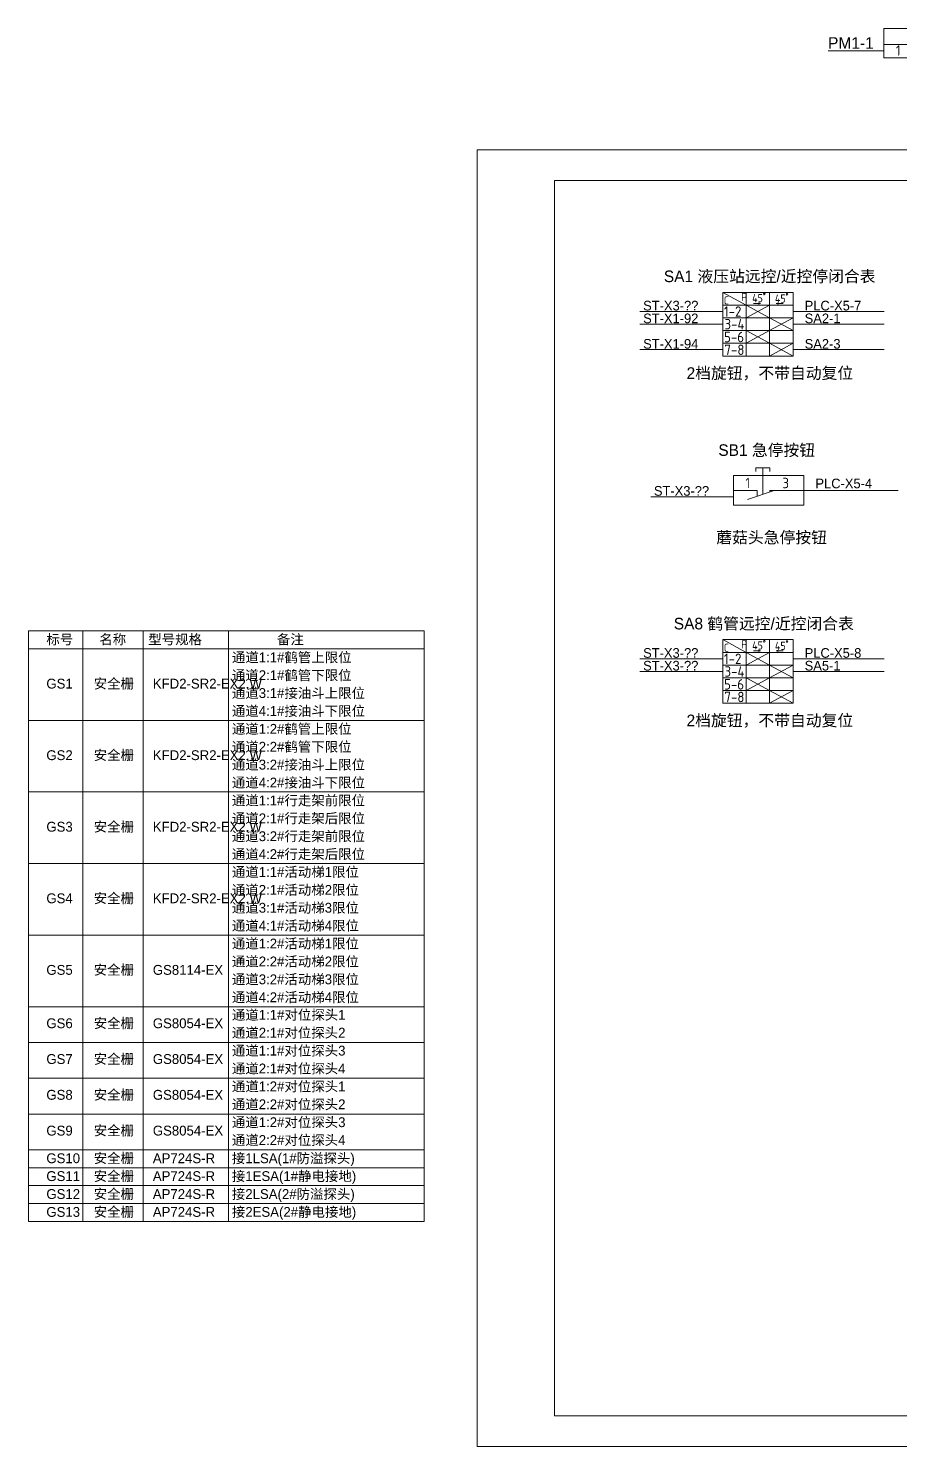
# Model space of a CAD drawing. Header units: millimetres. Extents: x 32626 to 72822, y 60047 to 123188.
# Drawn here: x 43251 to 45507, y 64401 to 68075 of the extents above; entities that cross this region are included whole.
import ezdxf

# ---------------------------------------------------------------- set-up
doc = ezdxf.new("R2010")
doc.units = ezdxf.units.MM
doc.header["$LTSCALE"] = 10
doc.layers.get('0').update_dxf_attribs({"lineweight": 18})
for name, color, linetype, lineweight in [('1轮廓实线层', 7, 'Continuous', 18), ('2细线层', 4, 'Continuous', 18), ('6文字层', 3, 'Continuous', 18), ('图框层', 7, 'Continuous', 18)]:
    doc.layers.add(name, color=color, linetype=linetype, lineweight=lineweight)
doc.styles.get("Standard").update_dxf_attribs({"font": 'isocp.shx', "width": 0.707, "bigfont": 'hztxt.shx'})
doc.styles.add('样式 1', font='SIMYOU.TTF', dxfattribs={"width": 0.9})

msp = doc.modelspace()

# ---------------------------------------------------------------- linework, layer by layer
for p, q in [((45466, 68016.7), (45321.7, 68016.7)), ((45466, 68033.4), (45648.2, 68033.4)), ((45048.7, 67341.4), (44834.4, 67341.4)), ((45230.9, 67341.4), (45467, 67341.4)), ((45048.7, 67308.4), (44834.4, 67308.4)), ((45230.9, 67308.4), (45467, 67308.4)), ((45048.7, 67242.5), (44834.4, 67242.5)), ((45230.9, 67242.5), (45467, 67242.5)), ((45152.7, 66936.1), (45134.5, 66936.1)), ((45134.5, 66936.1), (45134.5, 66926.8)), ((45152.7, 66936.1), (45152.7, 66867.9)), ((45152.7, 66936.1), (45171, 66936.1)), ((45171, 66936.1), (45171, 66926.8)), ((45076.7, 66878), (45137.6, 66878)), ((45113.1, 66854.4), (45182.4, 66878)), ((45137.6, 66878), (45137.6, 66862.7)), ((45258.9, 66878), (45170.4, 66878)), ((45170.4, 66878), (45170.4, 66873.9)), ((45177.9, 66878), (45177.9, 66878)), ((45258.9, 66878), (45503.5, 66878)), ((45076.7, 66861.5), (44862.4, 66861.5)), ((45048.7, 66441.7), (44834.4, 66441.7)), ((45230.9, 66441.7), (45467, 66441.7)), ((45048.7, 66408.7), (44834.4, 66408.7)), ((45230.9, 66408.7), (45467, 66408.7))]:
    msp.add_line(p, q)
for points in [[(45466, 68074.8), (45648.2, 68074.8), (45648.2, 67998.5), (45466, 67998.5)], [(45076.7, 66916.1), (45258.9, 66916.1), (45258.9, 66839.8), (45076.7, 66839.8)]]:
    msp.add_lwpolyline(points, close=True)
at = {"layer": '1轮廓实线层', "color": 0, "linetype": 'ByBlock', "lineweight": 13}
for p, q in [((45048.7, 67390.9), (45109.5, 67357.9)), ((45109.5, 67357.9), (45170.2, 67324.9)), ((45170.2, 67357.9), (45109.5, 67324.9)), ((45128.4, 67362.9), (45128.4, 67362.9)), ((45128.4, 67362.9), (45128.4, 67362.9)), ((45128.4, 67361.7), (45146.5, 67361.7)), ((45146.5, 67361.7), (45141.4, 67363.5)), ((45146.5, 67361.7), (45141.4, 67360)), ((45187.6, 67362), (45192.6, 67363.8)), ((45205.7, 67362), (45187.6, 67362)), ((45187.6, 67362), (45192.6, 67360.3)), ((45205.7, 67362), (45187.6, 67362)), ((45205.7, 67363.3), (45205.7, 67363.3)), ((45170.2, 67324.9), (45230.9, 67292)), ((45230.9, 67324.9), (45170.2, 67292)), ((45109.5, 67292), (45170.2, 67259)), ((45170.2, 67292), (45109.5, 67259)), ((45170.2, 67259), (45230.9, 67226)), ((45230.9, 67259), (45170.2, 67226)), ((45048.7, 66491.2), (45109.5, 66458.2)), ((45109.5, 66458.2), (45170.2, 66425.2)), ((45170.2, 66458.2), (45109.5, 66425.2)), ((45128.4, 66463.2), (45128.4, 66463.2)), ((45128.4, 66463.2), (45128.4, 66463.2)), ((45128.4, 66462), (45146.5, 66462)), ((45146.5, 66462), (45141.4, 66463.7)), ((45146.5, 66462), (45141.4, 66460.2)), ((45187.6, 66462.3), (45192.6, 66464)), ((45205.7, 66462.3), (45187.6, 66462.3)), ((45187.6, 66462.3), (45192.6, 66460.5)), ((45205.7, 66462.3), (45187.6, 66462.3)), ((45205.7, 66463.5), (45205.7, 66463.5)), ((45170.2, 66425.2), (45230.9, 66392.2)), ((45230.9, 66425.2), (45170.2, 66392.2)), ((45109.5, 66392.2), (45170.2, 66359.2)), ((45170.2, 66392.2), (45109.5, 66359.2)), ((45170.2, 66359.2), (45230.9, 66326.2)), ((45230.9, 66359.2), (45170.2, 66326.2))]:
    msp.add_line(p, q, dxfattribs=at)
at = {"layer": '1轮廓实线层'}
for p, q in [((43250.7, 66513.6), (44275.5, 66513.6)), ((43250.7, 66513.6), (43250.7, 64984.1)), ((43391.8, 66513.6), (43391.8, 64984.1)), ((43548, 66513.6), (43548, 64984.1)), ((43768.7, 66513.6), (43768.7, 64984.1)), ((44275.5, 66513.6), (44275.5, 64984.1)), ((43250.7, 66467.2), (44275.5, 66467.2)), ((43250.7, 66281.9), (44275.5, 66281.9)), ((43250.7, 66096.5), (44275.5, 66096.5)), ((43250.7, 65911.1), (44275.5, 65911.1)), ((43250.7, 65725.7), (44275.5, 65725.7)), ((43250.7, 65540.3), (44275.5, 65540.3)), ((43250.7, 65447.6), (44275.5, 65447.6)), ((43250.7, 65354.9), (44275.5, 65354.9)), ((43250.7, 65262.2), (44275.5, 65262.2)), ((43250.7, 65169.5), (44275.5, 65169.5)), ((43250.7, 65123.2), (44275.5, 65123.2)), ((43250.7, 65076.8), (44275.5, 65076.8)), ((43250.7, 65030.5), (44275.5, 65030.5)), ((43250.7, 64984.1), (44275.5, 64984.1))]:
    msp.add_line(p, q, dxfattribs=at)
at = {"layer": '1轮廓实线层', "color": 0, "linetype": 'ByBlock', "lineweight": 13}
for points in [[(45048.7, 67390.9), (45109.5, 67390.9), (45109.5, 67357.9), (45048.7, 67357.9)], [(45109.5, 67390.9), (45170.2, 67390.9), (45170.2, 67357.9), (45109.5, 67357.9)], [(45170.2, 67390.9), (45230.9, 67390.9), (45230.9, 67357.9), (45170.2, 67357.9)], [(45048.7, 67357.9), (45109.5, 67357.9), (45109.5, 67324.9), (45048.7, 67324.9)], [(45109.5, 67357.9), (45170.2, 67357.9), (45170.2, 67324.9), (45109.5, 67324.9)], [(45170.2, 67357.9), (45230.9, 67357.9), (45230.9, 67324.9), (45170.2, 67324.9)], [(45048.7, 67324.9), (45109.5, 67324.9), (45109.5, 67292), (45048.7, 67292)], [(45109.5, 67324.9), (45170.2, 67324.9), (45170.2, 67292), (45109.5, 67292)], [(45170.2, 67324.9), (45230.9, 67324.9), (45230.9, 67292), (45170.2, 67292)], [(45048.7, 67292), (45109.5, 67292), (45109.5, 67259), (45048.7, 67259)], [(45109.5, 67292), (45170.2, 67292), (45170.2, 67259), (45109.5, 67259)], [(45170.2, 67292), (45230.9, 67292), (45230.9, 67259), (45170.2, 67259)], [(45048.7, 67259), (45109.5, 67259), (45109.5, 67226), (45048.7, 67226)], [(45109.5, 67259), (45170.2, 67259), (45170.2, 67226), (45109.5, 67226)], [(45170.2, 67259), (45230.9, 67259), (45230.9, 67226), (45170.2, 67226)], [(45048.7, 66491.2), (45109.5, 66491.2), (45109.5, 66458.2), (45048.7, 66458.2)], [(45109.5, 66491.2), (45170.2, 66491.2), (45170.2, 66458.2), (45109.5, 66458.2)], [(45170.2, 66491.2), (45230.9, 66491.2), (45230.9, 66458.2), (45170.2, 66458.2)], [(45048.7, 66458.2), (45109.5, 66458.2), (45109.5, 66425.2), (45048.7, 66425.2)], [(45109.5, 66458.2), (45170.2, 66458.2), (45170.2, 66425.2), (45109.5, 66425.2)], [(45170.2, 66458.2), (45230.9, 66458.2), (45230.9, 66425.2), (45170.2, 66425.2)], [(45048.7, 66425.2), (45109.5, 66425.2), (45109.5, 66392.2), (45048.7, 66392.2)], [(45109.5, 66425.2), (45170.2, 66425.2), (45170.2, 66392.2), (45109.5, 66392.2)], [(45170.2, 66425.2), (45230.9, 66425.2), (45230.9, 66392.2), (45170.2, 66392.2)], [(45048.7, 66392.2), (45109.5, 66392.2), (45109.5, 66359.2), (45048.7, 66359.2)], [(45048.7, 66359.2), (45109.5, 66359.2), (45109.5, 66326.2), (45048.7, 66326.2)], [(45109.5, 66392.2), (45170.2, 66392.2), (45170.2, 66359.2), (45109.5, 66359.2)], [(45109.5, 66359.2), (45170.2, 66359.2), (45170.2, 66326.2), (45109.5, 66326.2)], [(45170.2, 66392.2), (45230.9, 66392.2), (45230.9, 66359.2), (45170.2, 66359.2)], [(45170.2, 66359.2), (45230.9, 66359.2), (45230.9, 66326.2), (45170.2, 66326.2)]]:
    msp.add_lwpolyline(points, close=True, dxfattribs=at)
at = {"layer": '1轮廓实线层'}
for centre in [(45156.3, 67386.9), (45215, 67386.1), (45156.3, 66487.1), (45215, 66486.4)]:
    msp.add_circle(centre, 2.05, dxfattribs=at)
at = {"layer": '2细线层'}
for p, q in [((44413.1, 64400.5), (44413.1, 67760.5)), ((49165.1, 67760.5), (44413.1, 67760.5)), ((49165.1, 64400.5), (44413.1, 64400.5))]:
    msp.add_line(p, q, dxfattribs=at)
at = {"layer": '图框层'}
for p, q in [((44613.1, 64480.5), (44613.1, 67680.5)), ((49085.1, 67680.5), (44613.1, 67680.5)), ((44613.1, 64480.5), (49085.1, 64480.5))]:
    msp.add_line(p, q, dxfattribs=at)

# ---------------------------------------------------------------- texts
at = {"layer": '1轮廓实线层', "style": '样式 1'}
for s, height, p in [('PM1-1', 30, (45321.7, 68022)), ('ST-X3-??', 25, (44842.7, 67344)), ('PLC-X5-7', 25, (45261, 67344)), ('ST-X1-92', 25, (44842.7, 67311)), ('SA2-1', 25, (45261, 67311)), ('ST-X1-94', 25, (44842.7, 67245)), ('SA2-3', 25, (45261, 67245)), ('2档旋钮，不带自动复位', 30, (44955.2, 67166.8)), ('ST-X3-??', 25, (44870.6, 66864)), ('PLC-X5-4', 25, (45288.9, 66883.3)), ('蘑菇头急停按钮', 30, (45032.2, 66741)), ('ST-X3-??', 25, (44842.7, 66444.2)), ('PLC-X5-8', 25, (45261, 66444.2)), ('ST-X3-??', 25, (44842.7, 66411.2)), ('SA5-1', 25, (45261, 66411.2)), ('2档旋钮，不带自动复位', 30, (44955.2, 66267))]:
    msp.add_text(s, height=height, dxfattribs=at).set_placement(p)
at = {"layer": '1轮廓实线层'}
for s, height, p in [('1', 27, (45497.1, 68004.1)), ('1-2', 27, (45052, 67327.6)), ('C', 21, (45051.5, 67359.5)), ('45', 21, (45125, 67365.4)), ('45', 21, (45184, 67364.4)), ('3-4', 27, (45053.4, 67295.1)), ('5-6', 27, (45052.3, 67261.7)), ('7-8', 27, (45053.2, 67228.8)), ('1', 27, (45107.7, 66883.5)), ('3', 27, (45203.4, 66883.5)), ('C', 21, (45051.5, 66459.8)), ('45', 21, (45125, 66465.6)), ('45', 21, (45184, 66464.6)), ('1-2', 27, (45052, 66427.9)), ('3-4', 27, (45053.4, 66395.3)), ('5-6', 27, (45052.3, 66361.9)), ('7-8', 27, (45053.2, 66329.1))]:
    msp.add_text(s, height=height, dxfattribs=at).set_placement(p)
at = {"layer": '1轮廓实线层', "char_height": 30, "attachment_point": 7, "style": '样式 1'}
for s, insert, width in [('{\\W1;SA1 液压站远控/近控停闭合表 }', (44896.3, 67414.2), 861.25), ('{\\W1;SB1 急停按钮}', (45037.4, 66963.9), 380.25), ('{\\W1;SA8 鹤管远控/近控闭合表}', (44922, 66514.4), 730.25)]:
    msp.add_mtext(s, dxfattribs=dict(at, insert=insert, width=width))
at = {"layer": '1轮廓实线层', "char_height": 21, "width": 83.965, "attachment_point": 7}
for insert in [(45048.7, 67368.3), (45048.7, 66468.6)]:
    msp.add_mtext('{\\W1;    P}', dxfattribs=dict(at, insert=insert))
at = {"layer": '6文字层', "style": '样式 1'}
for s, height, p in [('标号', 25.51, (43297.3, 66479)), ('名称', 25.51, (43434.4, 66479)), ('型号规格', 25.51, (43561, 66479)), ('备注', 25.51, (43894.6, 66479)), ('通道1:1#鹤管上限位', 25.515, (43777.7, 66432.6)), ('通道2:1#鹤管下限位', 25.515, (43777.7, 66386.3)), ('GS1', 25.51, (43297.3, 66364.5)), ('安全栅', 25.51, (43419.7, 66364.5)), ('KFD2-SR2-EX2.W', 25.515, (43573, 66364.5)), ('通道3:1#接油斗上限位', 25.515, (43777.7, 66340)), ('通道4:1#接油斗下限位', 25.515, (43777.7, 66293.6)), ('通道1:2#鹤管上限位', 25.515, (43777.7, 66247.3)), ('通道2:2#鹤管下限位', 25.515, (43777.7, 66200.9)), ('GS2', 25.51, (43297.3, 66179.1)), ('安全栅', 25.51, (43419.7, 66179.3)), ('KFD2-SR2-EX2.W', 25.515, (43573, 66179.1)), ('通道3:2#接油斗上限位', 25.515, (43777.7, 66154.6)), ('通道4:2#接油斗下限位', 25.515, (43777.7, 66108.2)), ('通道1:1#行走架前限位', 25.515, (43777.7, 66061.9)), ('通道2:1#行走架后限位', 25.515, (43777.7, 66015.5)), ('GS3', 25.51, (43297.3, 65993.7)), ('安全栅', 25.51, (43419.7, 65993.8)), ('KFD2-SR2-EX2.W', 25.515, (43573, 65993.7)), ('通道3:2#行走架前限位', 25.515, (43777.7, 65969.2)), ('通道4:2#行走架后限位', 25.515, (43777.7, 65922.8)), ('通道1:1#活动梯1限位', 25.515, (43777.7, 65876.5)), ('通道2:1#活动梯2限位', 25.515, (43777.7, 65830.1)), ('GS4', 25.51, (43297.3, 65808.3)), ('安全栅', 25.51, (43419.7, 65808.5)), ('KFD2-SR2-EX2.W', 25.515, (43573, 65808.3)), ('通道3:1#活动梯3限位', 25.515, (43777.7, 65783.8)), ('通道4:1#活动梯4限位', 25.515, (43777.7, 65737.4)), ('通道1:2#活动梯1限位', 25.515, (43777.7, 65691.1)), ('通道2:2#活动梯2限位', 25.515, (43777.7, 65644.7)), ('GS5', 25.51, (43297.3, 65622.9)), ('安全栅', 25.51, (43419.7, 65623.1)), ('GS8114-EX', 25.51, (43573, 65622.9)), ('通道3:2#活动梯3限位', 25.515, (43777.7, 65598.4)), ('通道4:2#活动梯4限位', 25.515, (43777.7, 65552)), ('安全栅', 25.51, (43419.7, 65484.8)), ('通道1:1#对位探头1', 25.515, (43777.7, 65506.4)), ('GS6', 25.51, (43297.3, 65484.6)), ('GS8054-EX', 25.51, (43573, 65484.6)), ('通道2:1#对位探头2', 25.515, (43777.7, 65460.1)), ('通道1:1#对位探头3', 25.515, (43777.7, 65413.7)), ('GS7', 25.51, (43297.3, 65391.9)), ('安全栅', 25.51, (43419.7, 65392.1)), ('GS8054-EX', 25.51, (43573, 65391.9)), ('通道2:1#对位探头4', 25.515, (43777.7, 65367.4)), ('安全栅', 25.51, (43419.7, 65299.4)), ('通道1:2#对位探头1', 25.515, (43777.7, 65321)), ('GS8', 25.51, (43297.3, 65299.2)), ('GS8054-EX', 25.51, (43573, 65299.2)), ('通道2:2#对位探头2', 25.515, (43777.7, 65274.7)), ('通道1:2#对位探头3', 25.515, (43777.7, 65228.3)), ('GS9', 25.51, (43297.3, 65206.5)), ('安全栅', 25.51, (43419.7, 65206.7)), ('GS8054-EX', 25.51, (43573, 65206.5)), ('通道2:2#对位探头4', 25.515, (43777.7, 65182)), ('GS10', 25.51, (43297.3, 65134.9)), ('安全栅', 25.51, (43419.7, 65135.1)), ('AP724S-R', 25.51, (43573, 65134.9)), ('接1LSA(1#防溢探头)', 25.515, (43777.7, 65134.9)), ('GS11', 25.51, (43297.3, 65088.6)), ('安全栅', 25.51, (43419.7, 65088.7)), ('AP724S-R', 25.51, (43573, 65088.6)), ('接1ESA(1#静电接地)', 25.515, (43777.7, 65088.6)), ('安全栅', 25.51, (43419.7, 65042.4)), ('GS12', 25.51, (43297.3, 65042.2)), ('AP724S-R', 25.51, (43573, 65042.2)), ('接2LSA(2#防溢探头)', 25.515, (43777.7, 65042.2)), ('GS13', 25.51, (43297.3, 64995.9)), ('安全栅', 25.51, (43419.7, 64996)), ('AP724S-R', 25.51, (43573, 64995.9)), ('接2ESA(2#静电接地)', 25.515, (43777.7, 64995.9))]:
    msp.add_text(s, height=height, dxfattribs=at).set_placement(p)

doc.saveas('drawing.dxf')
